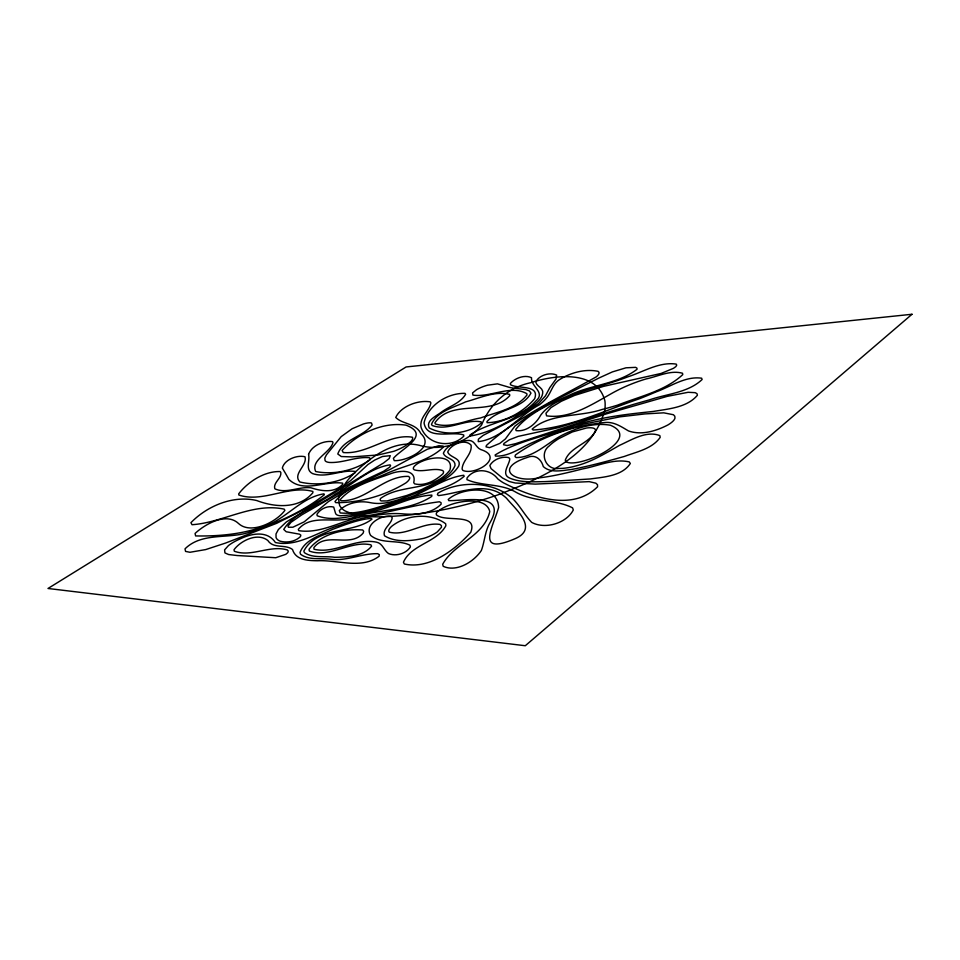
<?xml version="1.0" encoding="UTF-8"?>
<svg xmlns="http://www.w3.org/2000/svg" width="960" height="960" viewBox="0 0 960 960"><rect width="100%" height="100%" fill="white"/><g stroke="black" fill="none" stroke-linecap="round" stroke-linejoin="round"><path stroke-width="1.44" d="M308.568 454.332C310.128 460.668 304.992 469.932 312.576 473.592C326.652 478.392 341.196 469.44 355.188 471.456L355.38 472.488C340.164 483.012 317.892 486.348 299.892 481.992C292.164 473.952 307.704 465.432 304.968 456.756C297.084 454.752 284.292 459.612 282.336 468.072C284.568 471.768 286.788 475.524 288.852 479.352C303.276 493.512 325.62 480.372 342.672 483.18L342.768 484.272C334.32 493.344 321.384 491.196 310.968 487.788C299.028 486.3 286.044 494.04 274.848 488.82C272.868 482.604 281.664 478.596 280.824 472.428L280.08 471.564C264.516 471.06 247.92 481.752 238.692 493.848L238.872 495.012C262.524 503.196 289.164 484.656 312.852 491.46L312.852 492.756C299.04 509.1 275.1 507.612 256.788 500.556C233.208 494.904 207.18 505.968 190.92 522.684L192.024 524.712C222.78 522.732 252.78 502.32 284.244 509.16L284.88 510.336C276.756 521.736 251.016 535.08 238.524 523.5C226.344 512.004 205.152 524.052 195.048 533.46L195.624 535.932C216.972 536.328 239.46 534.552 259.992 527.688C284.16 521.928 299.604 497.664 323.952 493.836L324.348 494.724C302.76 512.124 275.736 523.452 249.396 532.248C228.396 539.292 202.044 531.996 185.004 548.856L185.568 551.412L189.972 552.276L205.716 549.576L225.408 543.12L276.708 523.296L305.916 508.584L340.284 488.16L350.52 480.72L367.956 464.508L374.76 460.032L382.452 456.504L390.276 455.676L389.184 458.544L383.628 462.924L286.332 521.964L278.364 529.56L276.012 533.952L276.06 537.552A57.18 16.872 -23.4 0 0 280.188 541.188C287.016 543.06 295.32 541.608 300.456 536.568L300.804 535.14L299.58 534.192L286.212 531.756L283.752 529.416C294.252 512.028 319.224 506.484 335.124 494.184C353.28 484.464 369.216 468 390.072 464.856L390.588 465.732L389.58 467.232L383.64 471.24L349.98 487.02L301.74 514.884L291 522.324L287.952 526.152L288.408 527.244L292.884 527.22L304.272 521.796L328.596 501.468L353.352 486.576L390.372 469.308L427.308 449.256L438.816 445.716L443.112 446.052L443.376 447.132C428.412 461.568 406.008 464.904 387.396 473.148C369.708 481.236 347.424 486.084 334.98 501.528L335.664 502.644C359.724 502.944 385.284 495.54 405.972 482.856A17.196 5.052 -22.5 0 0 409.608 477.36L408.492 476.388C383.568 475.632 365.82 501.576 340.932 500.736L340.188 499.692C352.704 485.328 373.416 480.132 390.888 473.628C399.42 470.34 417.084 468.732 413.724 482.664L414.672 483.864C424.776 486.396 436.008 480.48 443.16 473.532L443.628 471.864L442.848 470.616C433.68 467.256 423.6 472.632 414.288 469.848L413.292 468.816L413.556 467.352C419.58 457.92 455.376 450.84 449.904 470.136C432.996 492.024 401.076 483.504 380.556 498.456L380.076 499.932L381.048 500.916L387.048 500.952L406.524 495.564A69.096 20.1 -22.3 0 0 422.22 489.3C433.752 483.024 449.52 478.584 455.028 465.564C455.532 458.352 445.404 458.916 443.364 453.3C447.228 443.952 459.912 440.772 469.26 440.436C474.888 440.712 475.86 447.516 480.612 449.508C505.428 457.116 475.224 475.932 462.864 470.424L462.096 469.02C462.504 460.284 472.332 454.212 471.108 445.188C464.988 438.288 450.72 444.36 447.708 452.004C449.76 457.812 461.964 457.848 458.7 466.092C449.736 480.192 432.156 485.364 417.888 492.456C402.708 498.024 386.58 506.148 370.008 502.596C359.496 500.388 346.944 502.824 339.3 510.576L340.176 512.952C361.536 514.836 382.416 505.272 402.708 499.548C424.068 494.22 441.984 478.14 463.692 475.26L464.184 476.304C446.832 491.112 421.644 492.336 401.1 501.456C381.408 507.636 361.428 514.704 340.68 515.772A26.34 7.812 -23 0 1 335.496 513.168L333.708 507.084C327.624 505.368 320.136 508.98 316.956 514.332L317.184 515.76C333.684 522.096 352.656 515.712 369.372 512.232C390.612 508.476 410.532 496.104 431.856 495.096L431.748 496.404C408.744 511.536 378.876 508.824 353.28 517.488C335.664 524.292 311.64 513.216 298.284 529.416L298.776 530.676C321.792 534.204 343.572 519.336 366.144 515.916C390.732 512.148 414.864 504.816 439.428 501.78L441.072 502.68L441.108 504.204C431.112 514.212 415.308 515.004 401.904 513.792C386.364 512.616 370.908 515.928 355.992 519.984A83.592 26.916 -23.8 0 0 339.828 525.24C318.828 531.156 297.9 547.38 275.4 542.52C267.384 530.304 251.604 533.328 240.132 538.92A17.868 5.124 -24.5 0 0 228.432 545.592L224.604 549.864L224.928 552.924L228.648 554.544L237.18 555.54L275.748 557.724L285.804 554.328L287.796 552.624L288.264 551.136L287.352 549.948C270.024 544.668 251.244 557.544 234.312 551.232L234.012 549.744C240.756 540.552 257.676 532.308 267.828 540.492C273.48 549.084 285.408 543.936 292.524 549.528C295.8 560.232 307.884 560.568 317.28 560.76C337.32 559.656 361.584 569.616 379.068 556.26L379.32 554.652L377.748 553.692C362.22 553.248 347.4 561.06 331.656 559.356C321.468 557.688 309.084 560.796 300.504 554.184L300.024 552.408C304.98 539.508 320.856 535.236 332.232 529.5C344.844 524.856 357.672 519.564 371.16 518.376L372.036 519.12C352.464 534.252 316.74 526.2 303.84 551.1L304.416 552.684C313.044 558.48 324.648 555.816 334.536 557.292C347.1 557.136 363.264 556.632 371.592 546.168L370.92 544.824C350.376 540.288 329.112 558.528 309.3 551.016L309.048 549.288C320.784 533.856 344.088 528.504 362.736 529.992L363.672 531.276L363.192 533.028C350.184 548.4 325.956 531.144 313.848 547.692L314.052 549.24C334.74 554.268 355.404 537.732 376.572 542.184C382.668 543.408 383.88 550.284 388.416 553.488C395.784 556.776 406.092 553.668 410.4 546.948L409.944 545.184C397.896 539.304 381.768 544.476 370.644 535.428C363.756 524.544 382.128 514.2 391.5 516.504L392.208 517.836C391.428 524.46 382.2 528.624 384.468 535.752C395.772 542.868 411.36 540.996 423.948 538.284A16.104 5.364 -22.5 0 0 437.352 531.9L441.468 527.304L441.396 525.576L439.932 524.424C422.604 521.784 406.248 536.532 389.244 532.14A17.568 5.676 -22.7 0 1 391.632 526.356C406.392 514.536 430.476 512.412 445.692 523.764L445.86 525.78C436.692 542.664 411.18 544.44 403.44 562.26L404.34 563.988C429.024 569.688 455.064 549.936 470.772 532.26C478.416 512.22 444.816 522.792 436.356 514.788L436.296 513.144C444.744 502.488 485.532 493.092 489.768 511.56C484.176 536.292 453.864 543.576 442.692 564.264L443.208 566.316C456.564 572.448 473.772 561.936 481.356 550.5C484.764 541.32 484.92 531.072 490.14 522.456C507.708 491.904 464.544 500.88 448.8 500.64L448.236 499.476C460.584 487.848 498.156 483.372 498.612 507.576C492.576 528.024 475.284 555.84 515.34 538.584C538.812 528.336 515.484 509.256 506.556 498.276C487.392 479.964 460.68 493.044 438.576 495.588L437.412 494.688L437.904 493.188C460.056 480.036 494.748 481.044 513.864 499.8C520.464 506.796 525.012 515.484 531.684 522.384C545.016 529.668 566.424 523.368 573.288 510L572.604 507.876C555.432 499.128 533.676 502.116 516.192 492.372C501.144 483.24 482.04 486.372 466.932 479.64L467.064 477.96C474.66 467.436 490.32 468.984 497.748 478.86A273.12 82.008 -17.8 0 0 503.424 482.832C531.192 496.92 572.184 512.028 597.588 486.744L597.504 484.716L595.884 483.204L589.2 481.632L535.332 484.116L515.184 483L509.136 481.476L502.524 478.02L491.076 468.636L489.828 465.552C493.308 459.336 501.996 456.108 508.788 457.608L509.832 458.928C509.184 465.288 500.4 474.624 510.372 478.38C521.22 482.712 533.22 481.788 544.656 481.632C559.884 480.876 575.088 479.904 590.304 478.956C603.996 477.024 622.176 476.052 630.324 463.5L629.316 461.94C613.824 458.256 598.116 466.092 582.948 468.84C568.068 472.584 553.14 476.352 537.864 478.02C513.9 483.204 493.584 468.204 527.388 457.428C535.344 453.936 541.344 459.42 543.312 466.608C550.776 473.388 562.164 470.436 571.188 469.524C589.164 466.188 606.828 461.364 624.408 456.42C636.816 451.812 652.164 448.812 660.18 437.412L659.88 435.624C646.464 430.344 631.644 439.884 619.488 445.38C606.276 452.868 593.172 460.968 578.46 465.24A32.892 10.524 -20 0 1 558.828 468.444C546.132 470.712 538.884 453.552 549.132 445.992A40.5 12.66 -20 0 1 558.84 438.636L572.352 431.94L586.524 428.004A18.924 5.832 -20 0 1 595.044 429.036L595.62 430.512C589.656 443.82 570.432 446.424 565.248 460.2L566.052 461.784C579.144 469.164 643.74 438.924 610.332 425.22C593.196 422.244 575.712 428.172 560.64 435.96C546.348 443.856 533.436 457.608 516.12 457.548L515.004 456.576L515.4 455.004C541.392 436.428 573.852 425.292 605.676 422.46C614.34 421.812 621.456 426.816 628.512 430.944C641.568 435.54 656.076 431.04 667.872 424.968A20.508 6.468 -18.9 0 0 674.988 418.02L674.784 416.184L673.416 414.732L663.78 412.836L644.952 413.916L619.956 416.832L583.032 424.26L550.176 435A85.932 27.468 -20.3 0 0 534.42 441.744C521.736 446.748 509.568 456.816 495.468 456.084L495.156 454.956C518.928 440.304 548.688 435.684 574.776 425.316A108.6 35.16 -20.2 0 1 591.36 420.828C611.676 415.86 632.52 413.628 653.28 411.444C668.376 408.888 687.012 407.628 697.428 395.232L696.996 393.696L695.184 392.664L688.092 392.292L667.152 396.384L605.988 413.988L515.592 443.664L507.192 445.548L503.52 444.744L503.964 443.436L509.376 439.788L518.16 436.392L558.576 427.608L632.196 404.772A481.56 199.164 -19.5 0 1 649.452 399.864C666.984 393.804 688.236 392.724 702.108 379.512L701.64 378.204C685.428 375.828 670.476 386.76 655.668 392.052A156.648 41.928 -19.7 0 1 639.6 398.7C604.752 410.436 570.048 427.548 533.124 430.032L532.176 429.108C550.836 412.908 579.384 417.156 602.052 409.476A81.912 22.968 -19.5 0 0 617.52 405.156C639.552 396.444 665.292 390.948 682.8 374.568L682.488 373.236C670.44 369.828 657.768 376.524 645.96 378.972C633.372 382.764 621.204 387.912 609.828 394.5C590.7 405.228 569.304 419.124 546.588 415.836L545.94 413.256L551.028 407.568L561.384 401.244L574.68 395.4L603.516 386.376L661.104 373.44L673.488 368.316L675.816 366.636L676.728 365.196L676.248 364.104C659.364 361.56 643.404 371.868 627.72 376.884C610.836 383.52 593.04 387.42 576.012 393.66C563.268 398.868 548.916 403.8 540.528 415.416C535.896 424.032 526.272 431.964 516.144 430.62L515.736 429.408C529.404 412.32 551.556 403.356 571.14 394.368C592.488 384.708 618.24 383.772 637.032 369.288L636.948 368.112L635.592 367.356L625.992 367.812L612.396 371.904L598.932 378.024L550.572 402.564L530.58 414.3L514.884 426.168L505.392 438.948L499.8 443.412L489.504 447.66L486.036 446.88L486.408 445.452C518.712 416.112 558.756 398.052 596.316 376.812A20.244 5.508 -20 0 0 598.944 372.252L598.02 371.304C584.844 368.64 570.492 372.696 559.248 379.776C552.348 384.204 551.208 392.976 545.916 398.736A60.576 16.512 -21.1 0 1 539.52 404.736C518.604 415.752 502.308 438.804 478.26 441.648L478.392 439.188L483.048 435.432L519.744 416.292L538.656 403.44L545.436 395.892L549.84 387.576L556.032 379.032L556.632 375.096C549.924 371.94 538.776 375.192 535.776 382.104C536.616 386.124 541.752 387.276 542.724 391.284C543.312 398.16 536.544 402.756 531.936 406.74C512.892 418.788 492.66 432.54 470.172 436.008L469.908 435.024C490.14 421.068 518.664 420.492 535.884 400.968C546.036 392.304 530.676 386.844 531.528 377.748C524.832 374.376 515.052 378.072 510.348 383.484L510.444 384.66C517.584 389.208 539.94 384.168 534.672 398.7C523.296 412.284 504.684 422.34 487.116 422.688L486.912 421.632C498.72 408.564 522.24 409.14 530.964 393.132L529.44 390.936L525.888 389.592L513.3 388.092A94.992 24.132 -19.9 0 1 506.952 386.628L497.46 383.856L487.524 385.212A12.84 3.3 -21.1 0 0 476.592 389.664L472.56 392.916L472.932 395.1C490.512 397.788 510.48 384.384 526.86 393.684L526.956 395.004C516.132 408.852 496.38 412.236 480.492 417.972C465.864 420.42 450 428.556 435.36 423.972L434.88 422.856C451.968 398.1 490.332 417.312 509.736 395.628L509.592 394.392C495.18 390.696 479.64 398.124 465.636 401.868C453.888 407.46 436.776 411.432 431.496 424.356L432.156 425.472C448.08 431.532 464.988 418.716 481.116 421.836L481.356 422.988C468.036 434.328 444.672 436.116 429.228 427.956C425.484 420.528 436.704 415.872 441.3 412.188C449.244 406.284 460.524 403.128 465.624 394.296L465.048 393.348C447.744 392.928 427.92 405.036 424.056 422.88C426.804 440.724 452.04 430.728 463.704 434.988L463.788 436.224C451.044 448.752 427.956 444.924 421.308 428.016A122.256 32.436 -20.6 0 1 420.9 423.888C421.5 415.728 429.54 410.568 430.872 402.888L430.272 401.88C418.272 399.78 401.016 406.068 395.736 417.456C402.564 424.38 415.884 423.168 420.804 433.5C436.128 447.636 406.392 461.448 394.26 460.632L393.372 458.376C401.688 448.404 431.7 435.108 406.008 425.16C383.004 421.644 357.312 433.656 342.132 450.444L343.236 452.52C367.212 454.776 388.74 433.38 412.392 437.208A22.164 5.976 -22.3 0 1 410.652 441.744L405.516 445.716A18.984 5.124 -22.3 0 1 393.888 451.272L378.156 454.968L351.888 456.912L341.268 456.528L337.788 453.984C343.02 439.332 362.988 436.872 372.132 425.004L371.52 423.012A13.596 3.396 -22.5 0 0 363.528 423.936L352.176 428.712L341.208 436.62L326.412 454.848L324.816 458.076L325.068 460.608A33.852 8.82 -22.7 0 0 329.688 462.48C343.14 463.092 356.028 456.456 369.432 457.716L370.272 458.568L369.96 459.84C355.044 470.388 333.6 475.272 315.684 471.504C310.356 460.188 330.156 452.808 332.964 442.644L332.556 441.624C323.82 440.376 311.772 445.596 308.568 454.332M338.484 498.492L339.576 505.296A126.564 37.068 -21.7 0 0 344.928 510.852C363.744 519.576 385.5 516.552 405.54 515.424C437.22 512.196 468.492 505.14 498.552 494.64C539.952 478.512 591.408 457.608 604.632 410.652A296.64 85.416 -23.3 0 0 604.896 400.86C596.736 369.42 554.508 374.928 530.748 382.692C507.744 387.612 490.14 403.62 481.572 425.04C467.016 442.908 441.768 451.788 419.376 445.32C393.384 439.068 369.9 457.68 352.584 474.756A162.804 47.928 -21.2 0 0 345.756 482.82L340.812 490.86L338.484 498.492M912 314.268L525.288 645.732L48 588.48L406.104 366.96L912 314.268"/></g></svg>
